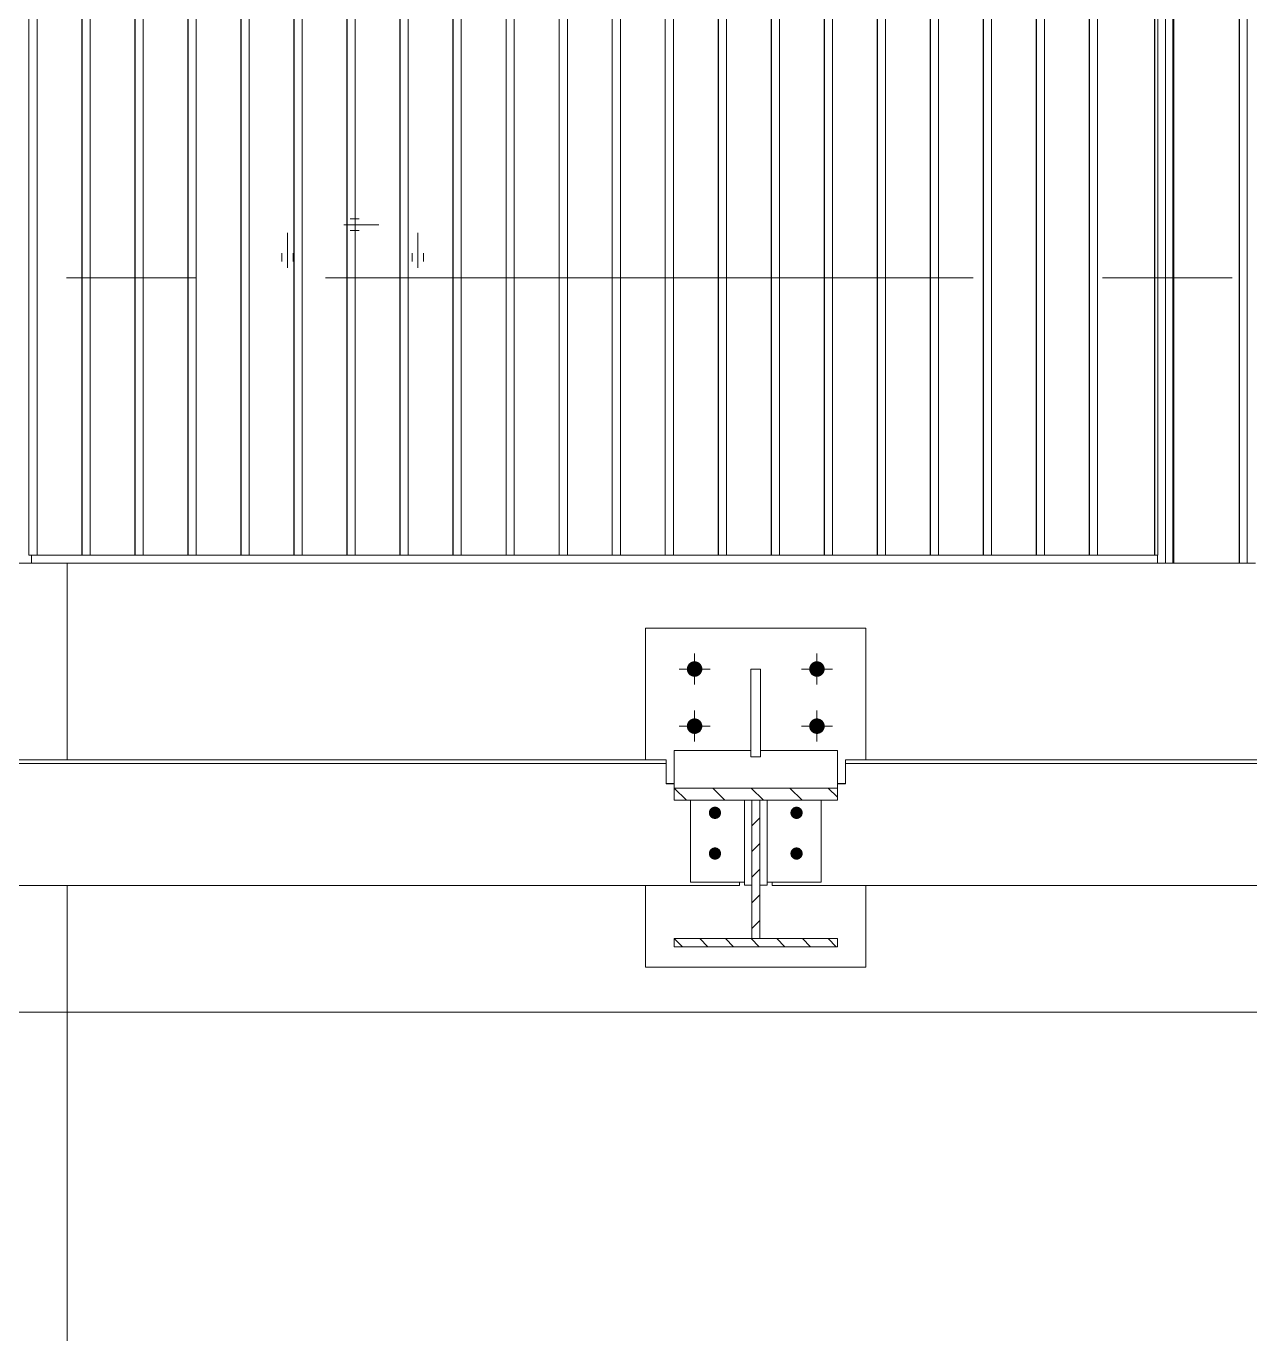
# Model space of a CAD drawing. Header units: millimetres. Extents: x -220592 to 404889, y -217665 to 38245.
# Drawn here: x -893.46 to -878.46, y -1504.85 to -1488.82 of the extents above; entities that cross this region are included whole.
import ezdxf

# ---------------------------------------------------------------- set-up
doc = ezdxf.new("R2010")
doc.units = ezdxf.units.MM
doc.linetypes.add('XKITLINE00', pattern=[0])
doc.linetypes.add('XKITLINE02', pattern=[4, 2, -2])
doc.layers.add('000 - 0_HIDE_OBJ_FRAMING_DEF_SUB_1', color=7, linetype='Continuous')
for name, color, linetype, lineweight in [('Bolt', 7, 'Continuous', 0), ('Part', 7, 'Continuous', 0), ('S-GRID', 7, 'Continuous', 0)]:
    doc.layers.add(name, color=color, linetype=linetype, lineweight=lineweight)

# ---------------------------------------------------------------- blocks, each defined once
blk = doc.blocks.new('*A3706')
at = {"layer": '000 - 0_HIDE_OBJ_FRAMING_DEF_SUB_1', "color": 7, "linetype": 'XKITLINE00', "lineweight": 0}
for p, q in [((-74.258177, -89.227856), (-74.408461, -89.077572)), ((-73.78582, -89.227856), (-73.936104, -89.077572)), ((-73.313463, -89.227856), (-73.463748, -89.077572)), ((-72.841107, -89.227856), (-72.991391, -89.077572)), ((-72.408461, -89.188145), (-72.519034, -89.077572))]:
    blk.add_line(p, q, dxfattribs=at)
blk = doc.blocks.new('*A3707')
at = {"layer": '000 - 0_HIDE_OBJ_FRAMING_DEF_SUB_1', "color": 7, "linetype": 'XKITLINE00', "lineweight": 0}
for p, q in [((-73.458461, -89.542099), (-73.358461, -89.442099)), ((-73.458461, -89.856408), (-73.358461, -89.756408)), ((-73.458461, -90.170717), (-73.358461, -90.070717)), ((-73.458461, -90.485026), (-73.358461, -90.385026)), ((-73.458461, -90.799335), (-73.358461, -90.699335))]:
    blk.add_line(p, q, dxfattribs=at)
blk = doc.blocks.new('*A3710')
at = {"layer": '000 - 0_HIDE_OBJ_FRAMING_DEF_SUB_1', "color": 7, "linetype": 'XKITLINE00', "lineweight": 0}
for p, q in [((-74.308461, -91.023622), (-74.408461, -90.923622)), ((-73.994152, -91.023622), (-74.094152, -90.923622)), ((-73.679843, -91.023622), (-73.779843, -90.923622)), ((-73.365534, -91.023622), (-73.465534, -90.923622)), ((-73.051225, -91.023622), (-73.151225, -90.923622)), ((-72.736917, -91.023622), (-72.836917, -90.923622)), ((-72.422608, -91.023622), (-72.522608, -90.923622))]:
    blk.add_line(p, q, dxfattribs=at)
blk = doc.blocks.new('*A5172')
at = {"layer": 'S-GRID', "color": 7, "linetype": 'XKITLINE00', "lineweight": 0}
for p, q in [((-81.857288, -82.823645), (-80.269788, -82.823645)), ((-78.682288, -82.823645), (-70.744788, -82.823645)), ((-69.157288, -82.823645), (-67.569788, -82.823645))]:
    blk.add_line(p, q, dxfattribs=at)
blk = doc.blocks.new('*A5187')
at = {"layer": 'Part', "color": 7, "linetype": 'XKITLINE00', "lineweight": 0}
for p, q in [((-68.384543, -82.823645), (-68.3843, -82.823645)), ((-68.384543, -85.323645), (-68.3843, -85.323645))]:
    blk.add_line(p, q, dxfattribs=at)
blk = doc.blocks.new('*A5191')
at = {"layer": '000 - 0_HIDE_OBJ_FRAMING_DEF_SUB_1', "color": 7, "linetype": 'XKITLINE00', "lineweight": 0}
for p, q in [((-81.850236, -88.731141), (-81.850236, -86.323645)), ((-81.850236, -124.823645), (-81.850236, -90.274129))]:
    blk.add_line(p, q, dxfattribs=at)
blk = doc.blocks.new('*A5200')
at = {"layer": 'Part', "color": 7, "linetype": 'XKITLINE00', "lineweight": 0}
for p, q in [((-68.384543, -82.823645), (-68.3843, -82.823645)), ((-89.758502, -91.823645), (-15.938502, -91.823645))]:
    blk.add_line(p, q, dxfattribs=at)
blk = doc.blocks.new('*A5264')
at = {"layer": 'Part', "color": 7, "linetype": 'XKITLINE00', "lineweight": 0}
for p, q in [((-68.384543, -86.323645), (-68.384543, -63.623645)), ((-68.3843, -86.323645), (-68.3843, -63.623645)), ((-68.2943, -86.323645), (-68.2943, -63.623645)), ((-68.288745, -86.323645), (-68.288745, -63.623645)), ((-68.285062, -86.323645), (-68.285062, -63.623645)), ((-68.284316, -86.323645), (-68.284316, -63.623645)), ((-67.484302, -86.323645), (-67.484302, -63.623645)), ((-67.482615, -86.323645), (-67.482615, -63.623645)), ((-67.478127, -86.323645), (-67.478127, -63.623645)), ((-67.3843, -63.623645), (-67.3843, -86.323645)), ((-68.484438, -86.323645), (-67.284324, -86.323645)), ((-68.3843, -86.323645), (-68.384543, -86.323645))]:
    blk.add_line(p, q, dxfattribs=at)
blk = doc.blocks.new('*A5286')
at = {"layer": 'Part', "color": 7, "linetype": 'XKITLINE00', "lineweight": 0}
blk.add_line((-83.484438, -86.323645), (-82.284324, -86.323645), dxfattribs=at)
blk = doc.blocks.new('*A5287')
at = {"layer": 'Part', "color": 7, "linetype": 'XKITLINE00', "lineweight": 0}
for p, q in [((-69.319649, -86.223645), (-69.319649, -63.723645)), ((-69.317181, -86.223645), (-69.317181, -63.723645)), ((-69.21803, -86.223645), (-69.21803, -63.723645)), ((-68.521784, -86.223645), (-68.521784, -63.723645)), ((-68.515315, -86.223645), (-68.515315, -63.723645)), ((-68.481827, -86.223645), (-68.481827, -63.723645)), ((-68.521784, -86.223645), (-69.319649, -86.223645)), ((-68.515315, -86.223645), (-68.521784, -86.223645)), ((-68.515315, -86.223645), (-68.481827, -86.223645))]:
    blk.add_line(p, q, dxfattribs=at)
blk = doc.blocks.new('*A5288')
at = {"layer": 'Part', "color": 7, "linetype": 'XKITLINE00', "lineweight": 0}
for p, q in [((-69.969649, -63.723645), (-69.969649, -86.223645)), ((-69.967181, -86.223645), (-69.967181, -63.723645)), ((-69.86803, -86.223645), (-69.86803, -63.723645)), ((-69.969649, -86.223645), (-69.319649, -86.223645))]:
    blk.add_line(p, q, dxfattribs=at)
blk = doc.blocks.new('*A5289')
at = {"layer": 'Part', "color": 7, "linetype": 'XKITLINE00', "lineweight": 0}
for p, q in [((-70.619649, -63.723645), (-70.619649, -86.223645)), ((-70.617181, -86.223645), (-70.617181, -63.723645)), ((-70.51803, -86.223645), (-70.51803, -63.723645)), ((-70.619649, -86.223645), (-69.969649, -86.223645))]:
    blk.add_line(p, q, dxfattribs=at)
blk = doc.blocks.new('*A5290')
at = {"layer": 'Part', "color": 7, "linetype": 'XKITLINE00', "lineweight": 0}
for p, q in [((-71.269649, -63.723645), (-71.269649, -86.223645)), ((-71.267181, -86.223645), (-71.267181, -63.723645)), ((-71.16803, -86.223645), (-71.16803, -63.723645)), ((-71.269649, -86.223645), (-70.619649, -86.223645))]:
    blk.add_line(p, q, dxfattribs=at)
blk = doc.blocks.new('*A5291')
at = {"layer": 'Part', "color": 7, "linetype": 'XKITLINE00', "lineweight": 0}
for p, q in [((-71.919649, -63.723645), (-71.919649, -86.223645)), ((-71.917181, -86.223645), (-71.917181, -63.723645)), ((-71.81803, -86.223645), (-71.81803, -63.723645)), ((-71.919649, -86.223645), (-71.269649, -86.223645))]:
    blk.add_line(p, q, dxfattribs=at)
blk = doc.blocks.new('*A5292')
at = {"layer": 'Part', "color": 7, "linetype": 'XKITLINE00', "lineweight": 0}
for p, q in [((-72.569649, -63.723645), (-72.569649, -86.223645)), ((-72.567181, -86.223645), (-72.567181, -63.723645)), ((-72.46803, -86.223645), (-72.46803, -63.723645)), ((-72.569649, -86.223645), (-71.919649, -86.223645))]:
    blk.add_line(p, q, dxfattribs=at)
blk = doc.blocks.new('*A5293')
at = {"layer": 'Part', "color": 7, "linetype": 'XKITLINE00', "lineweight": 0}
for p, q in [((-73.219649, -63.723645), (-73.219649, -86.223645)), ((-73.217181, -86.223645), (-73.217181, -63.723645)), ((-73.11803, -86.223645), (-73.11803, -63.723645)), ((-73.219649, -86.223645), (-72.569649, -86.223645))]:
    blk.add_line(p, q, dxfattribs=at)
blk = doc.blocks.new('*A5294')
at = {"layer": 'Part', "color": 7, "linetype": 'XKITLINE00', "lineweight": 0}
for p, q in [((-73.869649, -63.723645), (-73.869649, -86.223645)), ((-73.867181, -86.223645), (-73.867181, -63.723645)), ((-73.76803, -86.223645), (-73.76803, -63.723645)), ((-73.869649, -86.223645), (-73.219649, -86.223645))]:
    blk.add_line(p, q, dxfattribs=at)
blk = doc.blocks.new('*A5295')
at = {"layer": 'Part', "color": 7, "linetype": 'XKITLINE00', "lineweight": 0}
for p, q in [((-74.519649, -63.723645), (-74.519649, -86.223645)), ((-74.517181, -86.223645), (-74.517181, -63.723645)), ((-74.41803, -86.223645), (-74.41803, -63.723645)), ((-74.519649, -86.223645), (-73.869649, -86.223645))]:
    blk.add_line(p, q, dxfattribs=at)
blk = doc.blocks.new('*A5296')
at = {"layer": 'Part', "color": 7, "linetype": 'XKITLINE00', "lineweight": 0}
for p, q in [((-75.169649, -63.723645), (-75.169649, -86.223645)), ((-75.167181, -86.223645), (-75.167181, -63.723645)), ((-75.06803, -86.223645), (-75.06803, -63.723645)), ((-75.169649, -86.223645), (-74.519649, -86.223645))]:
    blk.add_line(p, q, dxfattribs=at)
blk = doc.blocks.new('*A5297')
at = {"layer": 'Part', "color": 7, "linetype": 'XKITLINE00', "lineweight": 0}
for p, q in [((-75.819649, -63.723645), (-75.819649, -86.223645)), ((-75.817181, -86.223645), (-75.817181, -63.723645)), ((-75.71803, -86.223645), (-75.71803, -63.723645)), ((-75.819649, -86.223645), (-75.169649, -86.223645))]:
    blk.add_line(p, q, dxfattribs=at)
blk = doc.blocks.new('*A5298')
at = {"layer": 'Part', "color": 7, "linetype": 'XKITLINE00', "lineweight": 0}
for p, q in [((-76.469649, -63.723645), (-76.469649, -86.223645)), ((-76.467181, -86.223645), (-76.467181, -63.723645)), ((-76.36803, -86.223645), (-76.36803, -63.723645)), ((-76.469649, -86.223645), (-75.819649, -86.223645))]:
    blk.add_line(p, q, dxfattribs=at)
blk = doc.blocks.new('*A5299')
at = {"layer": 'Part', "color": 7, "linetype": 'XKITLINE00', "lineweight": 0}
for p, q in [((-77.119649, -63.723645), (-77.119649, -86.223645)), ((-77.117181, -86.223645), (-77.117181, -63.723645)), ((-77.01803, -86.223645), (-77.01803, -63.723645)), ((-77.119649, -86.223645), (-76.469649, -86.223645))]:
    blk.add_line(p, q, dxfattribs=at)
blk = doc.blocks.new('*A5300')
at = {"layer": 'Part', "color": 7, "linetype": 'XKITLINE00', "lineweight": 0}
for p, q in [((-77.769649, -63.723645), (-77.769649, -86.223645)), ((-77.767181, -86.223645), (-77.767181, -63.723645)), ((-77.66803, -86.223645), (-77.66803, -63.723645)), ((-77.769649, -86.223645), (-77.119649, -86.223645))]:
    blk.add_line(p, q, dxfattribs=at)
blk = doc.blocks.new('*A5301')
at = {"layer": 'Part', "color": 7, "linetype": 'XKITLINE00', "lineweight": 0}
for p, q in [((-78.419649, -63.723645), (-78.419649, -86.223645)), ((-78.417181, -86.223645), (-78.417181, -63.723645)), ((-78.31803, -86.223645), (-78.31803, -63.723645)), ((-78.419649, -86.223645), (-77.769649, -86.223645))]:
    blk.add_line(p, q, dxfattribs=at)
blk = doc.blocks.new('*A5302')
at = {"layer": 'Part', "color": 7, "linetype": 'XKITLINE00', "lineweight": 0}
for p, q in [((-79.069649, -63.723645), (-79.069649, -86.223645)), ((-79.067181, -86.223645), (-79.067181, -63.723645)), ((-78.96803, -86.223645), (-78.96803, -63.723645)), ((-79.069649, -86.223645), (-78.419649, -86.223645))]:
    blk.add_line(p, q, dxfattribs=at)
blk = doc.blocks.new('*A5303')
at = {"layer": 'Part', "color": 7, "linetype": 'XKITLINE00', "lineweight": 0}
for p, q in [((-79.719649, -63.723645), (-79.719649, -86.223645)), ((-79.717181, -86.223645), (-79.717181, -63.723645)), ((-79.61803, -86.223645), (-79.61803, -63.723645)), ((-79.719649, -86.223645), (-79.069649, -86.223645))]:
    blk.add_line(p, q, dxfattribs=at)
blk = doc.blocks.new('*A5304')
at = {"layer": 'Part', "color": 7, "linetype": 'XKITLINE00', "lineweight": 0}
for p, q in [((-80.369649, -63.723645), (-80.369649, -86.223645)), ((-80.367181, -86.223645), (-80.367181, -63.723645)), ((-80.26803, -86.223645), (-80.26803, -63.723645)), ((-80.369649, -86.223645), (-79.719649, -86.223645))]:
    blk.add_line(p, q, dxfattribs=at)
blk = doc.blocks.new('*A5305')
at = {"layer": 'Part', "color": 7, "linetype": 'XKITLINE00', "lineweight": 0}
for p, q in [((-81.019649, -63.723645), (-81.019649, -86.223645)), ((-81.017181, -86.223645), (-81.017181, -63.723645)), ((-80.91803, -86.223645), (-80.91803, -63.723645)), ((-81.019649, -86.223645), (-80.369649, -86.223645))]:
    blk.add_line(p, q, dxfattribs=at)
blk = doc.blocks.new('*A5306')
at = {"layer": 'Part', "color": 7, "linetype": 'XKITLINE00', "lineweight": 0}
for p, q in [((-81.669649, -63.723645), (-81.669649, -86.223645)), ((-81.667181, -86.223645), (-81.667181, -63.723645)), ((-81.56803, -86.223645), (-81.56803, -63.723645)), ((-81.669649, -86.223645), (-81.019649, -86.223645))]:
    blk.add_line(p, q, dxfattribs=at)
blk = doc.blocks.new('*A5307')
at = {"layer": 'Part', "color": 7, "linetype": 'XKITLINE00', "lineweight": 0}
for p, q in [((-82.319649, -63.723645), (-82.319649, -86.223645)), ((-82.317181, -86.223645), (-82.317181, -63.723645)), ((-82.21803, -86.223645), (-82.21803, -63.723645)), ((-82.319649, -86.223645), (-81.669649, -86.223645))]:
    blk.add_line(p, q, dxfattribs=at)
blk = doc.blocks.new('*A5605')
at = {"layer": '000 - 0_HIDE_OBJ_FRAMING_DEF_SUB_1', "color": 7, "linetype": 'XKITLINE00', "lineweight": 0}
for p, q in [((-87.308461, -88.731141), (-87.308461, -89.026461)), ((-87.308461, -88.731141), (-74.508461, -88.731141)), ((-87.308461, -88.776927), (-74.508461, -88.776927)), ((-74.508461, -89.026461), (-74.508461, -88.731141)), ((-87.408461, -89.022493), (-87.308461, -89.022493)), ((-87.308461, -89.026461), (-87.408461, -89.026461)), ((-74.508461, -89.022493), (-74.408461, -89.022493)), ((-74.408461, -89.026461), (-74.508461, -89.026461)), ((-88.208498, -90.274129), (-88.208498, -90.229848)), ((-73.608461, -90.274129), (-73.608461, -90.229848)), ((-88.208498, -90.274129), (-73.608461, -90.274129))]:
    blk.add_line(p, q, dxfattribs=at)
blk = doc.blocks.new('*A5606')
at = {"layer": '000 - 0_HIDE_OBJ_FRAMING_DEF_SUB_1', "color": 7, "linetype": 'XKITLINE00', "lineweight": 0}
for p, q in [((-74.758502, -87.119279), (-72.058502, -87.119279)), ((-74.758502, -88.731141), (-74.758502, -87.119279)), ((-72.058502, -88.731141), (-72.058502, -87.119279)), ((-74.758502, -91.273579), (-74.758502, -90.274129)), ((-72.058502, -91.273579), (-72.058502, -90.274129)), ((-74.758502, -91.273579), (-72.058502, -91.273579))]:
    blk.add_line(p, q, dxfattribs=at)
blk = doc.blocks.new('*A5607')
at = {"layer": '000 - 0_HIDE_OBJ_FRAMING_DEF_SUB_1', "color": 7, "linetype": 'XKITLINE00', "lineweight": 0}
for p, q in [((-73.348461, -87.619328), (-73.468461, -87.619328)), ((-73.468461, -88.695091), (-73.468461, -87.619328)), ((-73.348461, -88.695091), (-73.348461, -87.619328)), ((-73.348461, -88.695091), (-73.468461, -88.695091))]:
    blk.add_line(p, q, dxfattribs=at)
blk = doc.blocks.new('*A5611')
at = {"layer": '000 - 0_HIDE_OBJ_FRAMING_DEF_SUB_1'}
for points in [[(-73.901, -89.307), (-73.894, -89.308), (-73.887, -89.31), (-73.88, -89.312), (-73.873, -89.315), (-73.867, -89.319), (-73.861, -89.324), (-73.855, -89.328), (-73.85, -89.334), (-73.846, -89.34), (-73.842, -89.346), (-73.839, -89.353), (-73.837, -89.36), (-73.835, -89.367), (-73.834, -89.374), (-73.833, -89.381), (-73.834, -89.389), (-73.835, -89.396), (-73.837, -89.403), (-73.839, -89.41), (-73.842, -89.417), (-73.846, -89.423), (-73.85, -89.429), (-73.855, -89.434), (-73.861, -89.439), (-73.867, -89.444), (-73.873, -89.447), (-73.88, -89.451), (-73.887, -89.453), (-73.894, -89.455), (-73.901, -89.456), (-73.908, -89.456), (-73.916, -89.456), (-73.923, -89.455), (-73.93, -89.453), (-73.937, -89.451), (-73.944, -89.447), (-73.95, -89.444), (-73.956, -89.439), (-73.962, -89.434), (-73.966, -89.429), (-73.971, -89.423), (-73.975, -89.417), (-73.978, -89.41), (-73.98, -89.403), (-73.982, -89.396), (-73.983, -89.389), (-73.983, -89.381), (-73.983, -89.374), (-73.982, -89.367), (-73.98, -89.36), (-73.978, -89.353), (-73.975, -89.346), (-73.971, -89.34), (-73.966, -89.334), (-73.962, -89.328), (-73.956, -89.324), (-73.95, -89.319), (-73.944, -89.315), (-73.937, -89.312), (-73.93, -89.31), (-73.923, -89.308), (-73.916, -89.307), (-73.908, -89.307)], [(-73.901, -89.806), (-73.894, -89.807), (-73.887, -89.809), (-73.88, -89.811), (-73.873, -89.814), (-73.867, -89.818), (-73.861, -89.823), (-73.855, -89.828), (-73.85, -89.833), (-73.846, -89.839), (-73.842, -89.845), (-73.839, -89.852), (-73.837, -89.859), (-73.835, -89.866), (-73.834, -89.873), (-73.833, -89.88), (-73.834, -89.888), (-73.835, -89.895), (-73.837, -89.902), (-73.839, -89.909), (-73.842, -89.916), (-73.846, -89.922), (-73.85, -89.928), (-73.855, -89.933), (-73.861, -89.938), (-73.867, -89.943), (-73.873, -89.946), (-73.88, -89.95), (-73.887, -89.952), (-73.894, -89.954), (-73.901, -89.955), (-73.908, -89.955), (-73.916, -89.955), (-73.923, -89.954), (-73.93, -89.952), (-73.937, -89.95), (-73.944, -89.946), (-73.95, -89.943), (-73.956, -89.938), (-73.962, -89.933), (-73.966, -89.928), (-73.971, -89.922), (-73.975, -89.916), (-73.978, -89.909), (-73.98, -89.902), (-73.982, -89.895), (-73.983, -89.888), (-73.983, -89.88), (-73.983, -89.873), (-73.982, -89.866), (-73.98, -89.859), (-73.978, -89.852), (-73.975, -89.845), (-73.971, -89.839), (-73.966, -89.833), (-73.962, -89.828), (-73.956, -89.823), (-73.95, -89.818), (-73.944, -89.814), (-73.937, -89.811), (-73.93, -89.809), (-73.923, -89.807), (-73.916, -89.806), (-73.908, -89.806)]]:
    blk.add_hatch(color=7, dxfattribs=at).paths.add_polyline_path(points, flags=17)
at = {"layer": '000 - 0_HIDE_OBJ_FRAMING_DEF_SUB_1', "color": 7, "linetype": 'XKITLINE00', "lineweight": 0}
for p, q in [((-73.908, -89.386), (-73.908, -89.357)), ((-73.908, -89.885), (-73.908, -89.856))]:
    blk.add_line(p, q, dxfattribs=at)
blk = doc.blocks.new('*A5612')
at = {"layer": '000 - 0_HIDE_OBJ_FRAMING_DEF_SUB_1'}
for points in [[(-72.901, -89.307), (-72.894, -89.308), (-72.887, -89.31), (-72.88, -89.312), (-72.873, -89.315), (-72.867, -89.319), (-72.861, -89.324), (-72.855, -89.328), (-72.85, -89.334), (-72.846, -89.34), (-72.842, -89.346), (-72.839, -89.353), (-72.837, -89.36), (-72.835, -89.367), (-72.834, -89.374), (-72.833, -89.381), (-72.834, -89.389), (-72.835, -89.396), (-72.837, -89.403), (-72.839, -89.41), (-72.842, -89.417), (-72.846, -89.423), (-72.85, -89.429), (-72.855, -89.434), (-72.861, -89.439), (-72.867, -89.444), (-72.873, -89.447), (-72.88, -89.451), (-72.887, -89.453), (-72.894, -89.455), (-72.901, -89.456), (-72.908, -89.456), (-72.916, -89.456), (-72.923, -89.455), (-72.93, -89.453), (-72.937, -89.451), (-72.944, -89.447), (-72.95, -89.444), (-72.956, -89.439), (-72.961, -89.434), (-72.966, -89.429), (-72.971, -89.423), (-72.975, -89.417), (-72.978, -89.41), (-72.98, -89.403), (-72.982, -89.396), (-72.983, -89.389), (-72.983, -89.381), (-72.983, -89.374), (-72.982, -89.367), (-72.98, -89.36), (-72.978, -89.353), (-72.975, -89.346), (-72.971, -89.34), (-72.966, -89.334), (-72.961, -89.328), (-72.956, -89.324), (-72.95, -89.319), (-72.944, -89.315), (-72.937, -89.312), (-72.93, -89.31), (-72.923, -89.308), (-72.916, -89.307), (-72.908, -89.307)], [(-72.901, -89.806), (-72.894, -89.807), (-72.887, -89.809), (-72.88, -89.811), (-72.873, -89.814), (-72.867, -89.818), (-72.861, -89.823), (-72.855, -89.828), (-72.85, -89.833), (-72.846, -89.839), (-72.842, -89.845), (-72.839, -89.852), (-72.837, -89.859), (-72.835, -89.866), (-72.834, -89.873), (-72.833, -89.88), (-72.834, -89.888), (-72.835, -89.895), (-72.837, -89.902), (-72.839, -89.909), (-72.842, -89.916), (-72.846, -89.922), (-72.85, -89.928), (-72.855, -89.933), (-72.861, -89.938), (-72.867, -89.943), (-72.873, -89.946), (-72.88, -89.95), (-72.887, -89.952), (-72.894, -89.954), (-72.901, -89.955), (-72.908, -89.955), (-72.916, -89.955), (-72.923, -89.954), (-72.93, -89.952), (-72.937, -89.95), (-72.944, -89.946), (-72.95, -89.943), (-72.956, -89.938), (-72.961, -89.933), (-72.966, -89.928), (-72.971, -89.922), (-72.975, -89.916), (-72.978, -89.909), (-72.98, -89.902), (-72.982, -89.895), (-72.983, -89.888), (-72.983, -89.88), (-72.983, -89.873), (-72.982, -89.866), (-72.98, -89.859), (-72.978, -89.852), (-72.975, -89.845), (-72.971, -89.839), (-72.966, -89.833), (-72.961, -89.828), (-72.956, -89.823), (-72.95, -89.818), (-72.944, -89.814), (-72.937, -89.811), (-72.93, -89.809), (-72.923, -89.807), (-72.916, -89.806), (-72.908, -89.806)]]:
    blk.add_hatch(color=7, dxfattribs=at).paths.add_polyline_path(points, flags=17)
at = {"layer": '000 - 0_HIDE_OBJ_FRAMING_DEF_SUB_1', "color": 7, "linetype": 'XKITLINE00', "lineweight": 0}
for p, q in [((-72.908, -89.386), (-72.908, -89.357)), ((-72.908, -89.885), (-72.908, -89.856))]:
    blk.add_line(p, q, dxfattribs=at)
blk = doc.blocks.new('*A5614')
at = {"layer": '000 - 0_HIDE_OBJ_FRAMING_DEF_SUB_1'}
for points in [[(-74.253, -87.61), (-74.252, -87.601), (-74.249, -87.592), (-74.246, -87.583), (-74.242, -87.574), (-74.237, -87.566), (-74.232, -87.559), (-74.226, -87.552), (-74.219, -87.546), (-74.211, -87.54), (-74.203, -87.535), (-74.195, -87.532), (-74.186, -87.528), (-74.177, -87.526), (-74.168, -87.525), (-74.159, -87.524), (-74.149, -87.525), (-74.14, -87.526), (-74.131, -87.528), (-74.122, -87.532), (-74.114, -87.535), (-74.106, -87.54), (-74.098, -87.546), (-74.091, -87.552), (-74.085, -87.559), (-74.08, -87.566), (-74.075, -87.574), (-74.071, -87.583), (-74.068, -87.592), (-74.065, -87.601), (-74.064, -87.61), (-74.064, -87.619), (-74.064, -87.629), (-74.065, -87.638), (-74.068, -87.647), (-74.071, -87.656), (-74.075, -87.664), (-74.08, -87.672), (-74.085, -87.68), (-74.091, -87.686), (-74.098, -87.693), (-74.106, -87.698), (-74.114, -87.703), (-74.122, -87.707), (-74.131, -87.71), (-74.14, -87.712), (-74.149, -87.714), (-74.159, -87.714), (-74.168, -87.714), (-74.177, -87.712), (-74.186, -87.71), (-74.195, -87.707), (-74.203, -87.703), (-74.211, -87.698), (-74.219, -87.693), (-74.226, -87.686), (-74.232, -87.68), (-74.237, -87.672), (-74.242, -87.664), (-74.246, -87.656), (-74.249, -87.647), (-74.252, -87.638), (-74.253, -87.629), (-74.254, -87.619)], [(-72.753, -87.61), (-72.752, -87.601), (-72.749, -87.592), (-72.746, -87.583), (-72.742, -87.574), (-72.737, -87.566), (-72.732, -87.559), (-72.726, -87.552), (-72.719, -87.546), (-72.711, -87.54), (-72.703, -87.535), (-72.695, -87.532), (-72.686, -87.528), (-72.677, -87.526), (-72.668, -87.525), (-72.659, -87.524), (-72.649, -87.525), (-72.64, -87.526), (-72.631, -87.528), (-72.622, -87.532), (-72.614, -87.535), (-72.606, -87.54), (-72.598, -87.546), (-72.591, -87.552), (-72.585, -87.559), (-72.58, -87.566), (-72.575, -87.574), (-72.571, -87.583), (-72.568, -87.592), (-72.565, -87.601), (-72.564, -87.61), (-72.564, -87.619), (-72.564, -87.629), (-72.565, -87.638), (-72.568, -87.647), (-72.571, -87.656), (-72.575, -87.664), (-72.58, -87.672), (-72.585, -87.68), (-72.591, -87.686), (-72.598, -87.693), (-72.606, -87.698), (-72.614, -87.703), (-72.622, -87.707), (-72.631, -87.71), (-72.64, -87.712), (-72.649, -87.714), (-72.659, -87.714), (-72.668, -87.714), (-72.677, -87.712), (-72.686, -87.71), (-72.695, -87.707), (-72.703, -87.703), (-72.711, -87.698), (-72.719, -87.693), (-72.726, -87.686), (-72.732, -87.68), (-72.737, -87.672), (-72.742, -87.664), (-72.746, -87.656), (-72.749, -87.647), (-72.752, -87.638), (-72.753, -87.629), (-72.754, -87.619)], [(-74.253, -88.31), (-74.252, -88.301), (-74.249, -88.292), (-74.246, -88.283), (-74.242, -88.274), (-74.237, -88.266), (-74.232, -88.259), (-74.226, -88.252), (-74.219, -88.246), (-74.211, -88.24), (-74.203, -88.235), (-74.195, -88.232), (-74.186, -88.228), (-74.177, -88.226), (-74.168, -88.225), (-74.159, -88.224), (-74.149, -88.225), (-74.14, -88.226), (-74.131, -88.228), (-74.122, -88.232), (-74.114, -88.235), (-74.106, -88.24), (-74.098, -88.246), (-74.091, -88.252), (-74.085, -88.259), (-74.08, -88.266), (-74.075, -88.274), (-74.071, -88.283), (-74.068, -88.292), (-74.065, -88.301), (-74.064, -88.31), (-74.064, -88.319), (-74.064, -88.329), (-74.065, -88.338), (-74.068, -88.347), (-74.071, -88.356), (-74.075, -88.364), (-74.08, -88.372), (-74.085, -88.38), (-74.091, -88.386), (-74.098, -88.393), (-74.106, -88.398), (-74.114, -88.403), (-74.122, -88.407), (-74.131, -88.41), (-74.14, -88.412), (-74.149, -88.414), (-74.159, -88.414), (-74.168, -88.414), (-74.177, -88.412), (-74.186, -88.41), (-74.195, -88.407), (-74.203, -88.403), (-74.211, -88.398), (-74.219, -88.393), (-74.226, -88.386), (-74.232, -88.38), (-74.237, -88.372), (-74.242, -88.364), (-74.246, -88.356), (-74.249, -88.347), (-74.252, -88.338), (-74.253, -88.329), (-74.254, -88.319)], [(-72.753, -88.31), (-72.752, -88.301), (-72.749, -88.292), (-72.746, -88.283), (-72.742, -88.274), (-72.737, -88.266), (-72.732, -88.259), (-72.726, -88.252), (-72.719, -88.246), (-72.711, -88.24), (-72.703, -88.235), (-72.695, -88.232), (-72.686, -88.228), (-72.677, -88.226), (-72.668, -88.225), (-72.659, -88.224), (-72.649, -88.225), (-72.64, -88.226), (-72.631, -88.228), (-72.622, -88.232), (-72.614, -88.235), (-72.606, -88.24), (-72.598, -88.246), (-72.591, -88.252), (-72.585, -88.259), (-72.58, -88.266), (-72.575, -88.274), (-72.571, -88.283), (-72.568, -88.292), (-72.565, -88.301), (-72.564, -88.31), (-72.564, -88.319), (-72.564, -88.329), (-72.565, -88.338), (-72.568, -88.347), (-72.571, -88.356), (-72.575, -88.364), (-72.58, -88.372), (-72.585, -88.38), (-72.591, -88.386), (-72.598, -88.393), (-72.606, -88.398), (-72.614, -88.403), (-72.622, -88.407), (-72.631, -88.41), (-72.64, -88.412), (-72.649, -88.414), (-72.659, -88.414), (-72.668, -88.414), (-72.677, -88.412), (-72.686, -88.41), (-72.695, -88.407), (-72.703, -88.403), (-72.711, -88.398), (-72.719, -88.393), (-72.726, -88.386), (-72.732, -88.38), (-72.737, -88.372), (-72.742, -88.364), (-72.746, -88.356), (-72.749, -88.347), (-72.752, -88.338), (-72.753, -88.329), (-72.754, -88.319)]]:
    blk.add_hatch(color=7, dxfattribs=at).paths.add_polyline_path(points, flags=17)
at = {"layer": '000 - 0_HIDE_OBJ_FRAMING_DEF_SUB_1', "color": 7, "linetype": 'XKITLINE00', "lineweight": 0}
for p, q in [((-74.159, -87.809), (-74.159, -87.429)), ((-72.659, -87.809), (-72.659, -87.429)), ((-74.349, -87.619), (-73.969, -87.619)), ((-72.849, -87.619), (-72.469, -87.619)), ((-74.159, -88.509), (-74.159, -88.129)), ((-72.659, -88.509), (-72.659, -88.129)), ((-74.349, -88.319), (-73.969, -88.319)), ((-72.849, -88.319), (-72.469, -88.319))]:
    blk.add_line(p, q, dxfattribs=at)
blk = doc.blocks.new('*A5615')
at = {"layer": '000 - 0_HIDE_OBJ_FRAMING_DEF_SUB_1', "color": 7, "linetype": 'XKITLINE00', "lineweight": 0}
for p, q in [((-74.408461, -88.619373), (-73.468461, -88.619373)), ((-74.408461, -89.227856), (-74.408461, -88.619373)), ((-73.348461, -88.619373), (-72.408461, -88.619373)), ((-72.408461, -89.227856), (-72.408461, -88.619373)), ((-74.408461, -89.077572), (-72.408461, -89.077572)), ((-72.408461, -89.227856), (-74.408461, -89.227856))]:
    blk.add_line(p, q, dxfattribs=at)
blk = doc.blocks.new('*A5616')
at = {"layer": '000 - 0_HIDE_OBJ_FRAMING_DEF_SUB_1', "color": 7, "linetype": 'XKITLINE00', "lineweight": 0}
for p, q in [((-73.358461, -89.22779), (-73.458461, -89.22779)), ((-73.458461, -89.22779), (-73.458461, -90.923621)), ((-73.358461, -90.923621), (-73.358461, -89.22779)), ((-73.458461, -90.923621), (-73.358461, -90.923621))]:
    blk.add_line(p, q, dxfattribs=at)
blk = doc.blocks.new('*A5619')
at = {"layer": '000 - 0_HIDE_OBJ_FRAMING_DEF_SUB_1', "color": 7, "linetype": 'XKITLINE00', "lineweight": 0}
for p, q in [((-72.408461, -90.923622), (-74.408461, -90.923622)), ((-74.408461, -90.923622), (-74.408461, -91.023622)), ((-74.408461, -91.023622), (-72.408461, -91.023622)), ((-72.408461, -91.023622), (-72.408461, -90.923622))]:
    blk.add_line(p, q, dxfattribs=at)
blk = doc.blocks.new('*A5621')
at = {"layer": '000 - 0_HIDE_OBJ_FRAMING_DEF_SUB_1', "color": 7, "linetype": 'XKITLINE00', "lineweight": 0}
for p, q in [((-74.208474, -89.227856), (-74.208474, -90.229848)), ((-73.548474, -89.227856), (-73.548474, -90.27014)), ((-74.208474, -90.229848), (-73.548474, -90.229848)), ((-73.548474, -90.27014), (-73.458474, -90.27014))]:
    blk.add_line(p, q, dxfattribs=at)
blk = doc.blocks.new('*A5622')
at = {"layer": '000 - 0_HIDE_OBJ_FRAMING_DEF_SUB_1', "color": 7, "linetype": 'XKITLINE00', "lineweight": 0}
for p, q in [((-73.268461, -90.27014), (-73.268461, -89.227856)), ((-72.608461, -90.229848), (-72.608461, -89.227856)), ((-73.268461, -90.229848), (-72.608461, -90.229848)), ((-73.358461, -90.27014), (-73.268461, -90.27014))]:
    blk.add_line(p, q, dxfattribs=at)
blk = doc.blocks.new('*A5625')
at = {"layer": '000 - 0_HIDE_OBJ_FRAMING_DEF_SUB_1', "color": 7, "linetype": 'XKITLINE00', "lineweight": 0}
for p, q in [((-72.308461, -88.731141), (-72.308461, -89.026461)), ((-72.308461, -88.731141), (-59.508461, -88.731141)), ((-72.308461, -88.776927), (-59.508461, -88.776927)), ((-59.508461, -89.026461), (-59.508461, -88.731141)), ((-72.408461, -89.022493), (-72.308461, -89.022493)), ((-72.308461, -89.026461), (-72.408461, -89.026461)), ((-59.508461, -89.022493), (-59.408461, -89.022493)), ((-59.408461, -89.026461), (-59.508461, -89.026461)), ((-73.208498, -90.274129), (-73.208498, -90.229848)), ((-58.608461, -90.274129), (-58.608461, -90.229848)), ((-73.208498, -90.274129), (-58.608461, -90.274129))]:
    blk.add_line(p, q, dxfattribs=at)
blk = doc.blocks.new('*A5639')
at = {"layer": '000 - 0_HIDE_OBJ_FRAMING_DEF_SUB_1', "color": 7, "linetype": 'XKITLINE00', "lineweight": 0}
for p, q in [((-82.284324, -86.323645), (-82.284324, -86.223645)), ((-68.484438, -86.223645), (-68.484438, -86.323645)), ((-68.484438, -86.323645), (-82.284324, -86.323645))]:
    blk.add_line(p, q, dxfattribs=at)
blk = doc.blocks.new('*A5643')
at = {"layer": 'Bolt', "color": 7, "linetype": 'XKITLINE02', "lineweight": 0}
for p, q in [((-78.458968, -82.173645), (-78.029768, -82.173645)), ((-78.379768, -82.103645), (-78.319768, -82.103645)), ((-78.319768, -82.103645), (-78.269768, -82.103645)), ((-78.379768, -82.243645), (-78.319768, -82.243645)), ((-78.319768, -82.243645), (-78.269768, -82.243645))]:
    blk.add_line(p, q, dxfattribs=at)
blk = doc.blocks.new('*A5645')
at = {"layer": 'Bolt', "color": 7, "linetype": 'XKITLINE02', "lineweight": 0}
for p, q in [((-79.149768, -82.702845), (-79.149768, -82.273645)), ((-77.549768, -82.702845), (-77.549768, -82.273645)), ((-79.219768, -82.623645), (-79.219768, -82.523645)), ((-79.079768, -82.623645), (-79.079768, -82.523645)), ((-77.619768, -82.623645), (-77.619768, -82.523645)), ((-77.479768, -82.623645), (-77.479768, -82.523645))]:
    blk.add_line(p, q, dxfattribs=at)

msp = doc.modelspace()

# ---------------------------------------------------------------- block references
at = {"color": 7, "lineweight": 0}
for name in ['*A5191', '*A5286', '*A5264', '*A5307', '*A5306', '*A5305', '*A5304', '*A5303', '*A5302', '*A5301', '*A5300', '*A5299', '*A5298', '*A5297', '*A5296', '*A5295', '*A5294', '*A5293', '*A5292', '*A5291', '*A5290', '*A5289', '*A5288', '*A5287', '*A5172', '*A5643', '*A5645', '*A5187', '*A5200', '*A5639', '*A5606', '*A5614', '*A5607', '*A5615', '*A5605', '*A5625', '*A3706', '*A5621', '*A5616', '*A5622', '*A5611', '*A5612', '*A3707', '*A3710', '*A5619']:
    msp.add_blockref(name, (-811.109, -1409.08), dxfattribs=at)

doc.saveas('drawing.dxf')
